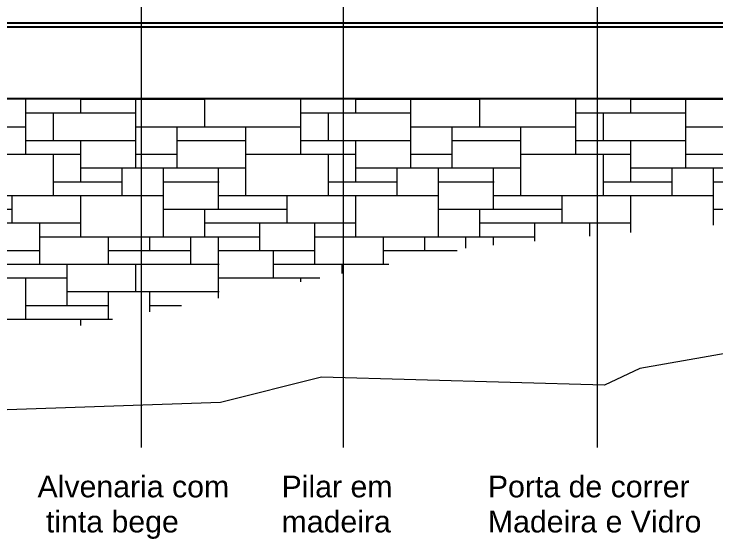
# Model space of a CAD drawing. Header units: millimetres. Extents: x -23833 to 62003, y -3000 to 6760.
# Drawn here: x 33520 to 36762, y -2284 to 140 of the extents above; entities that cross this region are included whole.
import ezdxf

# ---------------------------------------------------------------- set-up
doc = ezdxf.new("R2010")
doc.units = ezdxf.units.MM
for name, color, linetype, lineweight in [('A-DETL-THIN', 151, 'Continuous', 9), ('A-FLOR', 192, 'Continuous', 25), ('A-WALL-PATT', 111, 'Continuous', 25), ('G-ANNO-TEXT', 231, 'Continuous', 9), ('S-BEAM', 12, 'Continuous', 25)]:
    doc.layers.add(name, color=color, linetype=linetype, lineweight=lineweight)
doc.styles.add('Arial_1', font='arial.ttf', dxfattribs={"height": 100})

msp = doc.modelspace()

# ---------------------------------------------------------------- hatches: boundary and pattern name
at = {"layer": 'A-WALL-PATT', "lineweight": 9}
h = msp.add_hatch(dxfattribs=at)
h.set_pattern_fill('FP_37', color=256, style=0, pattern_type=2)
h.set_pattern_definition([(0, (37003, 0), (0, 1270), [952.5, -317.5]), (0, (37003, 63.5), (0, 1270), [0, -381, 381, -190.5, -317.5]), (0, (37003, 63.5), (0, 1270), [-952.5, 317.5, 0]), (0, (37003, 127), (0, 1270), [0, -571.5, 698.5, 0]), (0, (37003, 190.5), (0, 1270), [571.5, -698.5]), (0, (37003, 254), (0, 1270), [0, -254, 1016, 0]), (0, (37003, 317.5), (0, 1270), [444.5, -317.5, 381, -127]), (0, (37447.5, 381), (0, 1270), [1016, -254]), (0, (36939.5, 444.5), (0, 1270), [698.5, -571.5]), (0, (36749, 508), (0, 1270), [571.5, -698.5]), (0, (37003, 571.5), (0, 1270), [1016, -254]), (0, (37003, 635), (0, 1270), [0, -508, 317.5, -190.5, -254]), (0, (37003, 635), (0, 1270), [-1016, 254, 0]), (0, (37638, 698.5), (0, 1270), [762, -508]), (0, (37130, 762), (0, 1270), [508, -254, 190.5, -317.5]), (0, (37384, 825.5), (0, 1270), [508, -190.5, 317.5, -254]), (0, (37892, 889), (0, 1270), [762, -508]), (0, (37384, 952.5), (0, 1270), [508, -762]), (0, (37638, 1016), (0, 1270), [571.5, -698.5]), (0, (37638, 1079.5), (0, 1270), [0, -381, 889, 0]), (0, (37257, 1143), (0, 1270), [381, -889]), (0, (37638, 1206.5), (0, 1270), [889, -381]), (90, (37003, 508), (-1270, 8e-14), [190.5, -508, 444.5, -127]), (90, (37130, 571.5), (-1270, 8e-14), [317.5, -190.5, 127, -635]), (90, (37193.5, 317.5), (-1270, 8e-14), [127, -1143]), (90, (37257, 190.5), (-1270, 8e-14), [127, -762, 190.5, -190.5]), (90, (37320.5, 444.5), (-1270, 8e-14), [127, -1143]), (90, (37384, 0), (-1270, 8e-14), [190.5, -571.5, 317.5, -190.5]), (90, (37447.5, 254), (-1270, 8e-14), [190.5, -1079.5]), (90, (37511, 571.5), (-1270, 8e-14), [190.5, -63.5, 127, -889]), (90, (37574.5, 63.5), (-1270, 8e-14), [190.5, -1079.5]), (90, (37638, 381), (-1270, 8e-14), [190.5, -63.5, 190.5, -127, -698.5]), (90, (37638, 381), (-1270, 8e-14), [-571.5, 317.5, -381]), (90, (37765, 381), (-1270, 8e-14), [0, -889, 127, -127, -127]), (90, (37765, 381), (-1270, 8e-14), [-1143, 127, 0]), (90, (37828.5, 571.5), (-1270, 8e-14), [127, -1143]), (90, (37892, 127), (-1270, 8e-14), [127, -444.5, 317.5, -381]), (90, (37955.5, 317.5), (-1270, 8e-14), [63.5, -825.5, 190.5, -190.5]), (90, (38019, 381), (-1270, 8e-14), [317.5, -317.5, 190.5, -444.5]), (90, (38082.5, 698.5), (-1270, 8e-14), [190.5, -317.5, 127, -635]), (90, (38146, 254), (-1270, 8e-14), [127, -1143]), (90, (38209.5, 381), (-1270, 8e-14), [127, -381, 190.5, -571.5])])
h.paths.add_polyline_path([(30119.274, -1506.64), (31836.595, -1405.047), (33265.438, -1405.995), (33288.834, -1405.38), (35552.332, -955.347), (35625.697, -936.724), (37396.667, -775.357), (37396.667, -250), (27356.667, -250), (27356.667, -1360.402), (27374.906, -1360.863), (27604.296, -1360.98), (29204.818, -1453.678)])
h.paths.add_polyline_path([(28750.698, 180), (31026.667, 180), (31026.667, 200), (27556.667, 200), (27556.667, 180), (28660.575, 180)])
h.paths.add_polyline_path([(36230.95, 180), (37396.667, 180), (37396.667, 200), (34406.667, 200), (34406.667, 180), (36140.826, 180)])
h.paths.add_polyline_path([(31226.667, 180), (34206.667, 180), (34206.667, 200), (31226.667, 200), (31226.667, 197.119)])

# ---------------------------------------------------------------- linework, layer by layer
at = {"layer": 'A-DETL-THIN'}
for p, q in [((37000.627, -1393.233), (36409.743, -1497.422)), ((36409.743, -1497.422), (36246.607, -1573.493)), ((34939.282, -1537.376), (34473.54, -1653.499)), ((36246.607, -1573.493), (34939.282, -1537.376)), ((34473.54, -1653.499), (32914.49, -1707.942))]:
    msp.add_line(p, q, dxfattribs=at)
at = {"layer": 'A-FLOR'}
msp.add_line((46256.667, 80), (27356.667, 80), dxfattribs=at)
at = {"layer": 'G-ANNO-TEXT', "color": 7}
for p, q in [((34106.375, 357.633), (34106.375, -1861.466)), ((35039.893, 368.103), (35039.893, -1861.466)), ((36212.798, 356.352), (36212.798, -1861.466))]:
    msp.add_line(p, q, dxfattribs=at)
at = {"layer": 'S-BEAM'}
for p, q in [((27356.667, 100), (37396.667, 100)), ((27356.667, -250), (37396.667, -250))]:
    msp.add_line(p, q, dxfattribs=at)

# ---------------------------------------------------------------- texts
at = {"layer": 'G-ANNO-TEXT', "color": 7, "char_height": 100, "attachment_point": 1, "style": 'Arial_1'}
for s, insert, width in [('Alvenaria com ', (33628.375, -1992.05), 1154.43), ('Pilar em ', (34755.393, -1992.05), 685.44281), ('Porta de correr', (35708.298, -1992.05), 1150.42156), (' tinta bege', (33628.375, -2154.108), 809.70437), ('madeira', (34755.393, -2154.108), 625.31625), ('Madeira e Vidro', (35708.298, -2154.108), 1218.565)]:
    msp.add_mtext(s, dxfattribs=dict(at, insert=insert, width=width))

doc.saveas('drawing.dxf')
